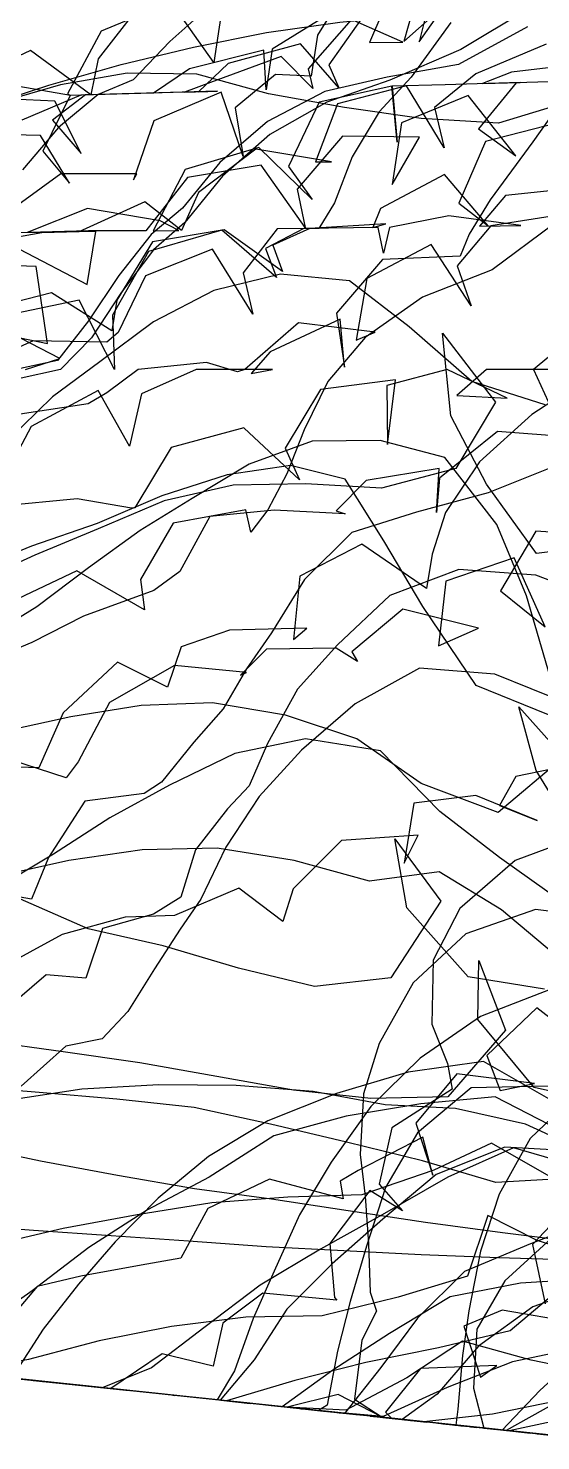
# Model space of a CAD drawing. Header units: metres. Extents: x -15 to 14.9, y 25.7 to 34.3.
# Drawn here: x -1.274 to -0.018, y 27.371 to 30.838 of the extents above; entities that cross this region are included whole.
import ezdxf

# ---------------------------------------------------------------- set-up
doc = ezdxf.new("R2010")
doc.units = ezdxf.units.M
doc.header["$MEASUREMENT"] = 0
doc.layers.add('Layer 01', color=12, linetype='Continuous', true_color=0xc80000)
doc.layers.add('Layer 02', color=192, linetype='Continuous', true_color=0x7d26cd)

msp = doc.modelspace()

# ---------------------------------------------------------------- linework, layer by layer
at = {"layer": 'Layer 01'}
for points in [[(-3.8571, 29.5513, 3.6521), (-3.6923, 29.6416, 3.6511), (-3.5102, 29.7228, 3.6456), (-3.3389, 29.8051, 3.6527), (-3.1624, 29.8816, 3.6597), (-2.9815, 29.9485, 3.6663), (-2.8014, 30.0027, 3.6722), (-2.6085, 30.0772, 3.6799), (-2.4359, 30.1618, 3.6951), (-2.2651, 30.2502, 3.71), (-2.0951, 30.3259, 3.7253), (-1.9239, 30.4124, 3.7329), (-1.7433, 30.4967, 3.7442), (-1.5721, 30.574, 3.7625), (-1.3994, 30.6411, 3.7823), (-1.2235, 30.698, 3.8016), (-1.0467, 30.7491, 3.8201), (-0.8688, 30.7915, 3.8407), (-0.6898, 30.8269, 3.863), (-0.5105, 30.8528, 3.8875), (-0.3315, 30.8695, 3.914), (-0.1527, 30.8784, 3.9421), (0.0266, 30.8808, 3.9719)], [(-3.84, 28.3794, 3.303), (-3.6481, 28.3968, 3.2953), (-3.4661, 28.4538, 3.3158), (-3.2892, 28.4978, 3.338), (-3.1024, 28.5136, 3.3487), (-2.9121, 28.4932, 3.3445), (-2.7235, 28.4546, 3.3327), (-2.5446, 28.3973, 3.3221), (-2.3614, 28.3372, 3.3134), (-2.1788, 28.2758, 3.304), (-1.9943, 28.22, 3.2978), (-1.8081, 28.1705, 3.295), (-1.6222, 28.1354, 3.31), (-1.4336, 28.0983, 3.3257), (-1.2446, 28.0576, 3.3383), (-1.0557, 28.0225, 3.3528), (-0.8668, 27.9896, 3.3687), (-0.6782, 27.9648, 3.3897), (-0.4894, 27.936, 3.4082), (-0.3005, 27.9075, 3.4269), (-0.1115, 27.882, 3.4475), (0.0777, 27.8585, 3.4695)], [(-3.8991, 28.1569, 3.1923), (-3.7077, 28.1743, 3.1847), (-3.5093, 28.2075, 3.1866), (-3.3294, 28.2399, 3.2077), (-3.1425, 28.2526, 3.2186), (-2.9514, 28.2411, 3.217), (-2.7614, 28.2098, 3.2052), (-2.5736, 28.1655, 3.1978), (-2.3883, 28.1132, 3.1896), (-2.2046, 28.0571, 3.1778), (-2.0194, 28.0071, 3.17), (-1.8318, 27.9692, 3.1702), (-1.6418, 27.9255, 3.1766), (-1.4521, 27.9024, 3.1989), (-1.2618, 27.8878, 3.2268), (-1.0714, 27.8744, 3.2553), (-0.8811, 27.8618, 3.2845), (-0.6907, 27.8474, 3.3125), (-0.5006, 27.8376, 3.3433), (-0.3107, 27.8281, 3.3743), (-0.121, 27.8208, 3.4067), (0.0686, 27.8145, 3.4396)]]:
    msp.add_polyline3d(points, dxfattribs=at)
at = {"layer": 'Layer 02'}
for points in [[(-0.4907, 30.9409, 3.8713), (-0.565, 30.8204, 3.8855), (-0.5809, 30.7199, 3.9051), (-0.6677, 30.7243, 3.8895), (-0.767, 30.6425, 3.8871), (-0.7476, 30.5228, 3.9061), (-0.8012, 30.6806, 3.8764), (-0.9667, 30.6106, 3.8582), (-1.0164, 30.4657, 3.869), (-1.0081, 30.48, 3.8685), (-1.1945, 30.4806, 3.8375), (-1.3388, 30.3745, 3.8275)], [(-0.3749, 30.9497, 3.8889), (-0.4376, 30.803, 3.9108), (-0.3554, 30.8036, 3.9246), (-0.5269, 30.8792, 3.8789), (-0.6765, 30.7865, 3.8742), (-0.6911, 30.6866, 3.8939), (-0.6964, 30.7842, 3.8714), (-0.8793, 30.7378, 3.8508), (-0.967, 30.6787, 3.8491), (-0.9688, 30.6787, 3.8489), (-1.1452, 30.6736, 3.8202), (-1.2903, 30.612, 3.8043)], [(-0.311, 30.9564, 3.8982), (-0.3536, 30.8055, 3.9245), (-0.2813, 30.8693, 3.9225)], [(-0.2784, 30.9557, 3.9038), (-0.3159, 30.8046, 3.931), (-0.2466, 30.9021, 3.9211)], [(-1.0013, 30.8931, 3.7959), (-1.1029, 30.7624, 3.8077), (-1.1207, 30.6743, 3.8242), (-1.269, 30.7831, 3.7751), (-1.4342, 30.7053, 3.7645)], [(-0.4367, 30.8905, 3.8916), (-0.537, 30.748, 3.9063), (-0.5124, 30.6917, 3.9229), (-0.6069, 30.7992, 3.8831), (-0.7842, 30.7512, 3.8639), (-0.857, 30.6819, 3.867), (-0.8103, 30.6832, 3.8746), (-0.9544, 30.6791, 3.8512), (-1.1339, 30.6739, 3.8221), (-1.2145, 30.6118, 3.8169), (-1.1444, 30.5304, 3.8392), (-1.2088, 30.6585, 3.8117), (-1.3855, 30.6667, 3.7812)], [(-0.7993, 30.884, 3.8319), (-0.8193, 30.7534, 3.8575), (-0.9235, 30.9016, 3.8071), (-1.0957, 30.8308, 3.7937), (-1.178, 30.6766, 3.814), (-1.1709, 30.6729, 3.8161), (-1.2973, 30.6944, 3.79)], [(-0.8244, 30.8966, 3.8249), (-0.9275, 30.8054, 3.8277), (-1.0173, 30.7115, 3.8334), (-1.1029, 30.6748, 3.8271), (-1.1999, 30.5945, 3.8216), (-1.2885, 30.4906, 3.8205)], [(-0.4714, 30.8718, 3.8899), (-0.5879, 30.738, 3.8999), (-0.5762, 30.6899, 3.9125), (-0.6545, 30.7681, 3.882), (-0.8274, 30.7049, 3.8669), (-0.8912, 30.6809, 3.8614), (-0.8371, 30.6824, 3.8702), (-1.0002, 30.6778, 3.8438), (-1.1714, 30.6729, 3.816), (-1.2385, 30.5359, 3.8229), (-1.1732, 30.4573, 3.8441), (-1.2443, 30.5741, 3.8169), (-1.4206, 30.5785, 3.787)], [(-0.0483, 30.8849, 3.9583), (-0.2132, 30.7854, 3.9526), (-0.3878, 30.7103, 3.9398), (-0.542, 30.6562, 3.9227), (-0.6819, 30.5769, 3.9099), (-0.7979, 30.4748, 3.9041), (-0.8907, 30.3612, 3.9036), (-0.967, 30.2939, 3.8957), (-1.0454, 30.19, 3.8873), (-1.1192, 30.078, 3.8801), (-1.1953, 30, 3.8709), (-1.2993, 29.9771, 3.8528)], [(-0.2378, 30.8519, 3.9337), (-0.3349, 30.7174, 3.9471), (-0.4137, 30.6329, 3.947), (-0.4796, 30.522, 3.9507), (-0.5236, 30.4095, 3.9582), (-0.562, 30.3465, 3.9601), (-0.6641, 30.345, 3.9434), (-0.7474, 30.237, 3.9344), (-0.7236, 30.1357, 3.9427), (-0.8228, 30.2952, 3.9194), (-0.9868, 30.2299, 3.8952), (-1.0536, 30.0909, 3.8903), (-1.0814, 30.0674, 3.8867), (-1.2624, 30.0709, 3.8568), (-1.4183, 30, 3.8342)], [(-0.0504, 30.8409, 3.9677), (-0.2194, 30.7485, 3.9597), (-0.3943, 30.7179, 3.937), (-0.547, 30.6825, 3.9184), (-0.6879, 30.6087, 3.9047), (-0.8042, 30.5083, 3.8986), (-0.8964, 30.3959, 3.8981), (-0.9727, 30.3316, 3.8931), (-1.052, 30.2305, 3.8845), (-1.1264, 30.1196, 3.877), (-1.2024, 30.0223, 3.8688), (-1.3046, 30, 3.8529)], [(-0.004, 30.799, 3.9848), (-0.1765, 30.7256, 3.972), (-0.278, 30.6435, 3.9682), (-0.2541, 30.5441, 3.9852), (-0.347, 30.6964, 3.9497), (-0.5161, 30.6523, 3.9275), (-0.5701, 30.5095, 3.9373), (-0.5305, 30.5097, 3.9439), (-0.7159, 30.5408, 3.909), (-0.8567, 30.4343, 3.8996), (-0.8986, 30.3416, 3.9049), (-0.9881, 30.4114, 3.8808), (-1.1507, 30.338, 3.8635), (-1.241, 30.3358, 3.8487), (-1.3417, 30.3174, 3.8329)], [(0.0535, 30.6577, 4.0213), (-0.1212, 30.6046, 3.9993), (-0.311, 30.6164, 3.9663), (-0.4988, 30.643, 3.9316), (-0.6848, 30.6769, 3.8962), (-0.8608, 30.7251, 3.8568), (-1.0318, 30.7278, 3.8273), (-1.1952, 30.6991, 3.8061), (-1.3483, 30.6546, 3.789), (-1.4909, 30.5922, 3.7736), (-1.6249, 30.5195, 3.7609), (-1.7604, 30.4423, 3.7486), (-1.9285, 30.3621, 3.739), (-2.0758, 30.3261, 3.7274), (-2.2259, 30.2494, 3.7143), (-2.3749, 30.1602, 3.7019), (-2.5221, 30.067, 3.6898), (-2.7735, 30, 3.6729), (-2.9412, 30, 3.6694), (-3.1137, 29.9263, 3.6627), (-3.2709, 29.8203, 3.6548), (-3.4233, 29.7081, 3.6467), (-3.6876, 29.6802, 3.6558), (-3.7667, 29.5191, 3.6408)], [(0.0903, 30.7508, 4.0114), (-0.0892, 30.7302, 3.9857), (-0.1604, 30.7018, 3.98), (-0.0678, 30.7044, 3.995), (-0.2516, 30.6992, 3.9652), (-0.382, 30.6954, 3.9441), (-0.3695, 30.5581, 3.9642), (-0.3823, 30.6954, 3.944), (-0.5613, 30.6563, 3.9195), (-0.6359, 30.4985, 3.9278), (-0.5784, 30.4176, 3.948), (-0.709, 30.5449, 3.9096), (-0.8894, 30.4914, 3.8867), (-0.9683, 30.3406, 3.8934), (-0.9052, 30.3415, 3.9038), (-0.9507, 30.3651, 3.8931), (-1.129, 30.3953, 3.8596), (-1.2767, 30.3362, 3.8428)], [(0.0693, 30.7084, 4.0173), (-0.0369, 30.5586, 4.0194), (-0.1413, 30.4168, 4.0207), (-0.1929, 30.3326, 4.0215), (-0.2153, 30.2782, 4.0202), (-0.4054, 30.2698, 3.9893), (-0.5188, 30.1382, 3.9763), (-0.4987, 30.0062, 3.9854), (-0.5097, 30.1239, 3.9785), (-0.6809, 30.0435, 3.9538), (-0.7275, 29.9901, 3.9475), (-0.6751, 30, 3.9566), (-0.8623, 30, 3.9258), (-0.9963, 29.9401, 3.9011), (-1.0264, 29.812, 3.8905), (-1.1026, 29.9483, 3.8839), (-1.2671, 29.8606, 3.853), (-1.3441, 29.7159, 3.834)], [(0.107, 30.7094, 4.0234), (-0.0781, 30.7041, 3.9934), (-0.1698, 30.5911, 3.993), (-0.0785, 30.5248, 4.0169), (-0.1953, 30.6724, 3.9781), (-0.3592, 30.6054, 3.9597), (-0.382, 30.4545, 3.9758), (-0.3152, 30.5704, 3.9716), (-0.504, 30.5731, 3.9399), (-0.6145, 30.4425, 3.9388), (-0.595, 30.3488, 3.9543), (-0.7029, 30.5015, 3.9163), (-0.8842, 30.4716, 3.8902), (-0.9861, 30.3404, 3.8905), (-0.9931, 30.3403, 3.8894), (-1.127, 30.3406, 3.8671), (-1.3028, 30.3358, 3.8385)], [(0.0223, 30.6049, 4.0231), (-0.153, 30.5601, 3.9999), (-0.2187, 30.4088, 4.0089), (-0.1465, 30.3524, 4.0283), (-0.2536, 30.4785, 3.9939), (-0.4107, 30.3955, 3.9788), (-0.4297, 30.3484, 3.9818), (-0.3978, 30.358, 3.9859), (-0.5835, 30.3462, 3.9566), (-0.6747, 30.3057, 3.9433), (-0.6506, 30.2406, 3.9501), (-0.7935, 30.3431, 3.9221), (-0.9695, 30.3135, 3.8944), (-1.0575, 30.1704, 3.8862), (-1.069, 30.095, 3.8876), (-1.217, 30.1885, 3.8591), (-1.3995, 30.1415, 3.8311)], [(0.075, 30.4458, 4.0528), (-0.104, 30.4273, 4.0255), (-0.1679, 30.3521, 4.0248), (-0.0666, 30.3536, 4.0414), (-0.2431, 30.377, 4.009), (-0.3883, 30.349, 3.9886), (-0.4032, 30.2854, 3.9889), (-0.4166, 30.3486, 3.984), (-0.5988, 30.3459, 3.9541), (-0.6927, 30.297, 3.9408), (-0.6654, 30.226, 3.9484), (-0.7993, 30.3425, 3.9212), (-0.9797, 30.2896, 3.8938), (-1.0679, 30.1338, 3.8861), (-1.063, 30.0002, 3.8927), (-1.1496, 30.1701, 3.871), (-1.3325, 30.1321, 3.8426)], [(0.0413, 30.3813, 4.0557), (-0.1398, 30.3525, 4.0294), (-0.2227, 30.2547, 4.02), (-0.1879, 30.1563, 4.0301), (-0.286, 30.3069, 4.0073), (-0.4443, 30.2231, 3.9849), (-0.4705, 30.0723, 3.9872), (-0.4232, 30.0917, 3.9941), (-0.6112, 30.1144, 3.9621), (-0.7431, 30.0005, 3.9454), (-0.7616, 29.9942, 3.9421), (-0.8376, 30.0171, 3.9291), (-1.0044, 30, 3.9024), (-1.0818, 29.9431, 3.8871), (-1.1274, 29.9162, 3.8784), (-1.2939, 29.8902, 3.8499)], [(0.013, 30.3558, 4.0544), (-0.137, 30.2449, 4.0346), (-0.3077, 30.1778, 4.0094), (-0.4477, 30.0786, 3.9907), (-0.5396, 29.971, 3.9777), (-0.5974, 29.8519, 3.963), (-0.6401, 29.7439, 3.9512), (-0.6868, 29.6553, 3.9396), (-0.7284, 29.6012, 3.9256), (-0.7404, 29.6561, 3.9308), (-0.919, 29.6227, 3.8968), (-0.9992, 29.4845, 3.8653), (-0.989, 29.4106, 3.8572), (-1.155, 29.5061, 3.8423), (-1.3156, 29.4298, 3.8056)], [(-1.2961, 30.2955, 3.8414), (-1.1295, 30.2087, 3.8726), (-1.1087, 30.3386, 3.8704), (-1.2951, 30.3359, 3.8398)], [(-1.4096, 30.1012, 3.8312), (-1.2268, 30.0643, 3.8629), (-1.2549, 30.253, 3.85), (-1.4449, 30.2597, 3.8185)], [(-0.0065, 29.9131, 4.063), (-0.1868, 29.9709, 4.0358), (-0.3405, 30.1051, 4.0072), (-0.4862, 30.218, 3.9782), (-0.6559, 30.2343, 3.9495), (-0.8192, 30.1937, 3.9244), (-0.9672, 30.1172, 3.9034), (-1.0985, 30.0188, 3.886), (-1.2151, 29.9328, 3.8647), (-1.325, 29.8253, 3.8419)], [(-1.2815, 30, 3.8567), (-1.1971, 30.027, 3.8694), (-1.3657, 30.114, 3.8379)], [(0.0893, 30.1026, 4.0781), (-0.0351, 30, 4.0621), (0.0093, 29.9021, 4.0651)], [(0.1535, 29.5711, 4.068), (-0.0277, 29.5483, 4.035), (-0.1509, 29.7186, 4.0307), (-0.2379, 29.8865, 4.0237), (-0.2585, 30.0893, 4.0213), (-0.1285, 29.9196, 4.0432), (-0.2258, 29.7568, 4.02), (-0.4077, 29.709, 3.988), (-0.5936, 29.7194, 3.9578), (-0.7721, 29.7164, 3.9283), (-0.9411, 29.6775, 3.8987), (-1.1025, 29.6094, 3.8646), (-1.2586, 29.5442, 3.8301), (-1.4131, 29.4738, 3.7952)], [(0.1152, 29.99, 4.0864), (-0.0394, 29.8895, 4.0565), (-0.1675, 29.7732, 4.0303), (-0.2507, 29.6491, 4.0112), (-0.2836, 29.547, 3.9923), (-0.2978, 29.4626, 3.9788), (-0.4562, 29.5715, 3.9669), (-0.6085, 29.4928, 3.9312), (-0.6241, 29.3376, 3.9082), (-0.591, 29.3653, 3.9174), (-0.7805, 29.3601, 3.8852), (-0.8995, 29.3194, 3.8601), (-0.9329, 29.2207, 3.8326), (-1.0557, 29.2815, 3.8254), (-1.1889, 29.1574, 3.7754), (-1.2486, 29.0227, 3.7355), (-1.3513, 29.0261, 3.7189)], [(0.032, 30, 4.0731), (-0.1507, 30, 4.043), (-0.2234, 29.9365, 4.0283), (-0.0995, 29.9294, 4.0484), (-0.247, 30, 4.0272), (-0.3949, 29.9612, 4.0011), (-0.3934, 29.8157, 3.995), (-0.3735, 29.9749, 4.0052), (-0.5575, 29.9508, 3.9738), (-0.6447, 29.8067, 3.9532), (-0.6088, 29.7295, 3.9557), (-0.7458, 29.8568, 3.9387), (-0.9237, 29.809, 3.9073), (-1.0131, 29.6607, 3.8861), (-1.021, 29.6601, 3.8848), (-1.1548, 29.6831, 3.8638), (-1.3414, 29.6647, 3.8322)], [(0.0057, 29.2456, 3.9964), (-0.0521, 29.4447, 4.0173), (-0.125, 29.62, 4.0283), (-0.2526, 29.7845, 4.0168), (-0.4117, 29.826, 3.9924), (-0.578, 29.8242, 3.9649), (-0.7323, 29.768, 3.9371), (-0.8723, 29.6835, 3.9103), (-0.9995, 29.6047, 3.8811), (-1.1268, 29.5132, 3.8479), (-1.2531, 29.418, 3.8144), (-1.3877, 29.3352, 3.7811)], [(0.058, 29.8339, 4.0701), (-0.1239, 29.8479, 4.0408), (-0.2656, 29.7334, 4.0124), (-0.2734, 29.6494, 4.0075), (-0.2666, 29.7571, 4.0133), (-0.4458, 29.7274, 3.9825), (-0.5196, 29.6529, 3.9671), (-0.4975, 29.6455, 3.9698), (-0.6715, 29.6551, 3.9422), (-0.8294, 29.6397, 3.9139), (-0.9027, 29.5047, 3.884), (-0.9663, 29.4579, 3.8673), (-1.1387, 29.3951, 3.8304), (-1.2659, 29.3298, 3.8006), (-1.3483, 29.2958, 3.7792)], [(0.0014, 29.1527, 3.975), (-0.1759, 29.2242, 3.961), (-0.307, 29.4184, 3.9715), (-0.4026, 29.5798, 3.9769), (-0.4969, 29.7312, 3.9742), (-0.6309, 29.7649, 3.9536), (-0.7866, 29.7413, 3.927), (-0.9471, 29.6901, 3.8983), (-1.1056, 29.6225, 3.8658), (-1.2663, 29.5662, 3.8317), (-1.4238, 29.5016, 3.797), (-1.5822, 29.4363, 3.7622), (-1.7498, 29.3843, 3.7275), (-1.9384, 29.3476, 3.6997), (-2.1165, 29.317, 3.6729), (-2.2949, 29.2716, 3.6428), (-2.4732, 29.2238, 3.6122), (-2.651, 29.1739, 3.5812), (-2.8857, 29.1309, 3.5634), (-3.0745, 29.0953, 3.5516), (-3.247, 29.0519, 3.5383), (-3.4145, 28.975, 3.5104), (-3.6377, 28.8778, 3.4863), (-3.8006, 28.7769, 3.4677)], [(0.0294, 29.7674, 4.0625), (-0.1463, 29.6972, 4.0305), (-0.3222, 29.6501, 3.9995), (-0.4812, 29.5999, 3.9665), (-0.5965, 29.4851, 3.9322), (-0.678, 29.3536, 3.9014), (-0.7394, 29.2656, 3.8752), (-0.7961, 29.1676, 3.8439), (-0.8679, 29.0853, 3.8135), (-0.9477, 28.9876, 3.7784), (-0.9901, 28.9596, 3.7623), (-1.136, 28.9408, 3.7312), (-1.2247, 28.8021, 3.6721), (-1.2666, 28.6998, 3.6327), (-1.4428, 28.7309, 3.612)], [(0.1537, 29.5912, 4.0707), (-0.0297, 29.6035, 4.0419), (-0.1161, 29.4569, 4.0083), (-0.0063, 29.3685, 4.0148), (-0.0827, 29.5376, 4.0244), (-0.2501, 29.4808, 3.9892), (-0.2682, 29.3217, 3.9652), (-0.1705, 29.3655, 3.9872), (-0.3561, 29.4123, 3.9625), (-0.4805, 29.3074, 3.9281), (-0.4671, 29.2834, 3.925), (-0.5195, 29.3165, 3.9228), (-0.69, 29.3134, 3.8941), (-0.7538, 29.2501, 3.8693), (-0.7394, 29.2566, 3.8732), (-0.9156, 29.2733, 3.8472), (-1.0752, 29.1829, 3.8002), (-1.1521, 29.0375, 3.755), (-1.1814, 28.9975, 3.7412), (-1.3172, 29.0419, 3.7282)], [(0.1495, 29.4271, 4.0484), (-0.0299, 29.495, 4.0276), (-0.2185, 29.5095, 3.9982), (-0.3873, 29.4453, 3.9617), (-0.5159, 29.3247, 3.9245), (-0.6144, 29.2153, 3.8851), (-0.6876, 29.0825, 3.8433), (-0.7322, 28.9784, 3.8127), (-0.786, 28.9216, 3.7855), (-0.8639, 28.8208, 3.7403), (-0.9002, 28.7051, 3.6975), (-0.9674, 28.6632, 3.6728), (-1.092, 28.6285, 3.6362), (-1.1331, 28.5065, 3.5783), (-1.2304, 28.5143, 3.5642), (-1.366, 28.3979, 3.4918)], [(0.0478, 29.1801, 3.9889), (-0.1303, 29.2525, 3.975), (-0.3147, 29.2668, 3.947), (-0.4726, 29.1798, 3.9011), (-0.6039, 29.0659, 3.8537), (-0.7082, 28.9524, 3.8087), (-0.7902, 28.8274, 3.7551), (-0.8515, 28.6998, 3.7043), (-0.9018, 28.6263, 3.6691), (-0.9648, 28.5288, 3.6175), (-1.03, 28.4244, 3.5627), (-1.0932, 28.357, 3.5235), (-1.1823, 28.3397, 3.498), (-1.2915, 28.2409, 3.4263)], [(0.0763, 28.846, 3.9105), (-0.0285, 29.0163, 3.9397), (-0.0715, 29.1719, 3.967), (0.0387, 29.0485, 3.9582), (-0.1219, 28.913, 3.8974), (-0.3111, 28.9837, 3.8849), (-0.4688, 29.0934, 3.8826), (-0.6436, 29.1518, 3.8661), (-0.8223, 29.182, 3.8427), (-0.9973, 29.1751, 3.8116), (-1.1699, 29.1478, 3.7765), (-1.3415, 29.1102, 3.7392)], [(0.0345, 28.6939, 3.8553), (-0.1186, 28.8023, 3.8631), (-0.2646, 28.9151, 3.8734), (-0.4104, 29.0644, 3.886), (-0.5943, 29.0938, 3.8616), (-0.768, 29.0576, 3.8242), (-0.9279, 28.9802, 3.7795), (-1.0742, 28.9, 3.729), (-1.2123, 28.8104, 3.6769), (-1.3522, 28.7275, 3.6266), (-1.4939, 28.6735, 3.5832), (-1.6417, 28.6152, 3.5327), (-1.826, 28.5673, 3.4823), (-1.9928, 28.5075, 3.4377), (-2.1587, 28.4417, 3.3908), (-2.323, 28.4209, 3.3617), (-2.4933, 28.3621, 3.3101), (-2.7244, 28.3006, 3.2533), (-2.8957, 28.2269, 3.2109), (-3.0717, 28.1666, 3.1755), (-3.2466, 28.1538, 3.163), (-3.4307, 28.1083, 3.1296), (-3.6915, 28.0521, 3.1065), (-3.8436, 27.9464, 3.0531)], [(0.0967, 29.037, 3.9654), (-0.0787, 29.0012, 3.9279), (-0.1189, 28.9299, 3.9033), (-0.0261, 28.8929, 3.9076), (-0.1764, 28.9547, 3.9012), (-0.3288, 28.9355, 3.8688), (-0.3525, 28.7884, 3.8183), (-0.3178, 28.8574, 3.8461), (-0.5063, 28.8443, 3.8094), (-0.6243, 28.7254, 3.7516), (-0.6498, 28.6453, 3.7219), (-0.7582, 28.727, 3.729), (-0.9159, 28.6603, 3.6807), (-0.9841, 28.6576, 3.6674), (-1.0364, 28.6558, 3.6574), (-1.1908, 28.6134, 3.6123), (-1.3503, 28.5266, 3.548)], [(0.0937, 28.8596, 3.9178), (-0.0805, 28.7948, 3.8673), (-0.2159, 28.6772, 3.8068), (-0.2815, 28.5501, 3.7481), (-0.2845, 28.3931, 3.6825), (-0.2463, 28.2964, 3.6491), (-0.2346, 28.2341, 3.6189), (-0.3831, 28.1392, 3.5419), (-0.4138, 28.0002, 3.4638), (-0.3566, 27.9348, 3.4334), (-0.4365, 27.9847, 3.4495), (-0.5346, 27.8547, 3.3476), (-0.5233, 27.7221, 3.2653), (-0.5178, 27.7157, 3.2623), (-0.6991, 27.7328, 3.2378), (-0.7971, 27.6596, 3.1613), (-0.821, 27.5535, 3.0749), (-0.9463, 27.5842, 3.0725), (-1.0715, 27.4987, 2.9809), (-1.1409, 27.5061, 2.9722), (-1.2622, 27.5189, 2.9569), (-1.3604, 27.5293, 2.9445)], [(-0.0083, 28.4795, 3.7675), (-0.1956, 28.5091, 3.7464), (-0.3456, 28.6788, 3.785), (-0.3755, 28.8483, 3.8333), (-0.2626, 28.6951, 3.8044), (-0.3855, 28.5072, 3.7118), (-0.5722, 28.4856, 3.6696), (-0.7587, 28.5311, 3.6552), (-0.9432, 28.5852, 3.6448), (-1.1278, 28.6269, 3.6291), (-1.3135, 28.7088, 3.6274)], [(0.0393, 28.5454, 3.8033), (-0.1141, 28.6741, 3.8234), (-0.2667, 28.7675, 3.8265), (-0.4375, 28.7445, 3.7898), (-0.6219, 28.7951, 3.774), (-0.8108, 28.8256, 3.751), (-0.9952, 28.8208, 3.7176), (-1.1748, 28.7948, 3.6784), (-1.351, 28.7561, 3.6358), (-1.5267, 28.7147, 3.5925), (-1.7091, 28.6786, 3.547), (-1.8861, 28.6659, 3.516), (-2.0693, 28.6413, 3.4841), (-2.2508, 28.611, 3.45), (-2.4343, 28.5815, 3.416), (-2.6174, 28.5502, 3.3814), (-2.806, 28.5136, 3.3553), (-2.9941, 28.4779, 3.3363), (-3.1841, 28.4513, 3.3211), (-3.3741, 28.4301, 3.3056), (-3.5754, 28.4115, 3.2966), (-3.767, 28.4068, 3.3109)], [(0.1595, 28.6512, 3.8635), (-0.0303, 28.6751, 3.8382), (-0.201, 28.6152, 3.7894), (-0.3302, 28.4947, 3.7165), (-0.4141, 28.3458, 3.6399), (-0.4522, 28.2227, 3.5725), (-0.4604, 28.0736, 3.4934), (-0.4483, 27.9714, 3.4387), (-0.4402, 27.854, 3.3655), (-0.4359, 27.7358, 3.2911), (-0.4201, 27.689, 3.2621), (-0.4563, 27.6174, 3.1996), (-0.474, 27.4731, 3.0852), (-0.4067, 27.4283, 3.0648), (-0.5142, 27.4842, 3.0854), (-0.6398, 27.453, 3.0354), (-0.6484, 27.4539, 3.0343), (-0.7387, 27.4635, 3.0229), (-0.8726, 27.4777, 3.006), (-0.9261, 27.4833, 2.9993), (-1.0159, 27.4928, 2.9879), (-1.1467, 27.5067, 2.9714), (-1.2346, 27.516, 2.9603), (-1.2822, 27.521, 2.9543)], [(0.1523, 28.1958, 3.6707), (-0.0334, 28.2377, 3.6581), (-0.1722, 28.4049, 3.7074), (-0.1691, 28.5498, 3.768), (-0.1042, 28.3788, 3.7087), (-0.245, 28.2149, 3.6069), (-0.4343, 28.2112, 3.5698), (-0.6238, 28.2315, 3.5452), (-0.8121, 28.2649, 3.5277), (-1.001, 28.2981, 3.5099), (-1.189, 28.3251, 3.4891), (-1.3787, 28.3513, 3.4675)], [(0.0589, 28.0153, 3.5594), (-0.1275, 28.0046, 3.5193), (-0.3074, 28.0581, 3.5137), (-0.494, 28.1036, 3.5028), (-0.6806, 28.1481, 3.4913), (-0.8672, 28.1884, 3.4777), (-1.057, 28.2093, 3.4533), (-1.2472, 28.2256, 3.4265), (-1.4376, 28.2415, 3.3995), (-1.6276, 28.2541, 3.3708), (-1.7887, 28.2623, 3.3452), (-1.9758, 28.268, 3.325), (-2.1658, 28.2712, 3.3032), (-2.3548, 28.2736, 3.2811), (-2.5431, 28.2761, 3.2592), (-2.6899, 28.2784, 3.2425), (-2.8825, 28.277, 3.2373), (-3.0752, 28.2809, 3.2349), (-3.2672, 28.299, 3.2398), (-3.4588, 28.3201, 3.2464), (-3.5917, 28.3808, 3.282), (-3.7669, 28.4836, 3.3469)], [(0.0059, 28.478, 3.7694), (-0.165, 28.4125, 3.7118), (-0.3131, 28.3098, 3.6429), (-0.4344, 28.1911, 3.5594), (-0.5314, 28.0546, 3.4703), (-0.6088, 27.9255, 3.3782), (-0.6713, 27.7871, 3.2778), (-0.7226, 27.6708, 3.1853), (-0.7683, 27.5426, 3.0775), (-0.8109, 27.4711, 3.0138), (-0.8609, 27.4764, 3.0075), (-0.9305, 27.4838, 2.9987), (-1.0065, 27.4918, 2.9891), (-1.1055, 27.5023, 2.9766), (-1.2239, 27.5149, 2.9617), (-1.345, 27.5277, 2.9464)], [(0.115, 28.3229, 3.7246), (-0.0272, 28.4335, 3.7451), (-0.1496, 28.3164, 3.6748), (-0.1172, 28.2303, 3.6386), (-0.0331, 28.2474, 3.6631), (-0.2231, 28.2717, 3.6406), (-0.3237, 28.1501, 3.5586), (-0.2825, 28.0224, 3.4998), (-0.3066, 28.116, 3.544), (-0.4653, 28.0341, 3.4719), (-0.5094, 28.008, 3.4502), (-0.5017, 27.9644, 3.4239), (-0.6826, 28.0132, 3.4197), (-0.8337, 27.9408, 3.3441), (-0.9001, 27.8192, 3.2536), (-0.9974, 27.8019, 3.2236), (-1.1452, 27.775, 3.1776), (-1.2526, 27.7492, 3.1356), (-1.337, 27.6493, 3.0414)], [(0.0077, 28.2071, 3.6497), (-0.1581, 28.3015, 3.6671), (-0.3428, 28.2754, 3.6203), (-0.518, 28.223, 3.5605), (-0.6866, 28.1561, 3.4944), (-0.8323, 28.0687, 3.4218), (-0.9561, 27.9663, 3.3364), (-1.0608, 27.859, 3.2476), (-1.1512, 27.7548, 3.1609), (-1.2375, 27.6446, 3.0584), (-1.3144, 27.5255, 2.9511)], [(0.1114, 28.0721, 3.5987), (-0.055, 28.1478, 3.6072), (-0.2267, 28.1861, 3.5953), (-0.3993, 28.1949, 3.5679), (-0.5754, 28.2277, 3.5523), (-0.7647, 28.2429, 3.5251), (-0.9545, 28.2441, 3.4905), (-1.143, 28.2341, 3.4503), (-1.3255, 28.2059, 3.4017), (-1.5056, 28.1691, 3.3492), (-1.6864, 28.1305, 3.2955), (-1.8474, 28.0659, 3.2297), (-2.0344, 28.0405, 3.1893), (-2.2222, 28.0201, 3.1519), (-2.4098, 28.0022, 3.1161), (-2.5968, 27.9857, 3.0813), (-2.7554, 27.9673, 3.0562), (-2.9465, 27.9473, 3.0388), (-3.1386, 27.9341, 3.0257), (-3.3314, 27.9321, 3.0197), (-3.5243, 27.9329, 3.0155), (-3.6795, 27.9443, 3.0367), (-3.8628, 27.9863, 3.0803)], [(0.0014, 28.2413, 3.6664), (-0.188, 28.2374, 3.6292), (-0.3197, 28.1268, 3.5472), (-0.398, 27.9928, 3.4622), (-0.4452, 27.8485, 3.361), (-0.485, 27.7126, 3.2667), (-0.5157, 27.5908, 3.1669), (-0.541, 27.4583, 3.0599), (-0.5622, 27.4448, 3.0452), (-0.6003, 27.4488, 3.0404), (-0.6337, 27.4524, 3.0362), (-0.6669, 27.4559, 3.032), (-0.7961, 27.4695, 3.0157), (-0.84, 27.4742, 3.0101), (-0.9206, 27.4827, 3), (-1.0701, 27.4986, 2.9811), (-1.1497, 27.507, 2.9711), (-1.2725, 27.52, 2.9556), (-1.3999, 27.5335, 2.9395)], [(0.0809, 28.2317, 3.6761), (-0.0436, 28.1129, 3.5912), (-0.1193, 27.9759, 3.5058), (-0.1652, 27.8361, 3.4078), (-0.1938, 27.6893, 3.3087), (-0.2098, 27.5803, 3.2222), (-0.2207, 27.4487, 3.119), (-0.2257, 27.4092, 3.0877), (-0.2132, 27.4078, 3.0892), (-0.2041, 27.4069, 3.0904), (-0.3775, 27.4252, 3.0685), (-0.4258, 27.4303, 3.0624), (-0.4026, 27.4279, 3.0653), (-0.5882, 27.4475, 3.0419), (-0.7067, 27.4601, 3.027), (-0.759, 27.4656, 3.0204), (-0.9155, 27.4822, 3.0006), (-1.0381, 27.4952, 2.9851), (-1.1134, 27.5031, 2.9756), (-1.2845, 27.5213, 2.954)], [(0.0311, 28.1325, 3.6152), (-0.1291, 28.2149, 3.6284), (-0.3117, 28.198, 3.5857), (-0.4948, 28.1673, 3.5358), (-0.6721, 28.1192, 3.4778), (-0.8308, 28.018, 3.3938), (-0.9821, 27.9373, 3.3129), (-1.1259, 27.8455, 3.2263), (-1.2648, 27.7389, 3.1252), (-1.3959, 27.6464, 3.0269)], [(0.0033, 28.0205, 3.5518), (-0.1381, 28.1014, 3.5676), (-0.2796, 28.035, 3.5069), (-0.456, 27.9741, 3.439), (-0.6379, 27.9689, 3.4002), (-0.8245, 27.9544, 3.3545), (-1.0074, 27.9256, 3.3005), (-1.1885, 27.8915, 3.2434), (-1.3669, 27.8503, 3.1823), (-1.5426, 27.7687, 3.0904), (-1.7177, 27.7268, 3.0219), (-1.8694, 27.6893, 2.9673), (-2.0539, 27.6604, 2.9196), (-2.2399, 27.6382, 2.8769), (-2.4276, 27.6209, 2.8377), (-2.6159, 27.633, 2.8209), (-2.7644, 27.639, 2.8137), (-2.9562, 27.6415, 2.8107), (-3.1484, 27.6441, 2.8077), (-3.3387, 27.6466, 2.8047), (-3.5274, 27.6491, 2.8017), (-3.6615, 27.6424, 2.8097), (-3.8312, 27.6993, 2.8699)], [(0.0828, 28.0811, 3.5981), (-0.1059, 28.0914, 3.5684), (-0.274, 28.024, 3.5021), (-0.4045, 27.915, 3.4114), (-0.5289, 27.8049, 3.317), (-0.6399, 27.6938, 3.2202), (-0.72, 27.5698, 3.1084), (-0.8033, 27.4703, 3.0148), (-0.8687, 27.4772, 3.0065), (-0.9422, 27.485, 2.9972), (-1.0418, 27.4956, 2.9847), (-1.1324, 27.5052, 2.9732), (-1.2275, 27.5152, 2.9612), (-1.3426, 27.5274, 2.9467)], [(0.0876, 28.0398, 3.5775), (-0.0842, 28.0901, 3.5718), (-0.2456, 28.0177, 3.5041), (-0.4068, 27.9255, 3.4176), (-0.5579, 27.8412, 3.3344), (-0.7059, 27.7527, 3.2492), (-0.8439, 27.6477, 3.1424), (-0.9722, 27.5497, 3.0407), (-1.0931, 27.501, 2.9782), (-1.2125, 27.5136, 2.9631), (-1.3377, 27.5269, 2.9473)], [(0.0642, 27.9608, 3.532), (-0.0381, 27.8522, 3.4429), (-0.0069, 27.7071, 3.3565)], [(0.1414, 27.8091, 3.4504), (-0.0261, 27.8622, 3.4516), (-0.1473, 27.9236, 3.467), (-0.1969, 27.7744, 3.3623), (-0.3675, 27.7236, 3.2966), (-0.5533, 27.6778, 3.2258), (-0.7406, 27.6738, 3.1839), (-0.9233, 27.6515, 3.1289), (-1.1008, 27.6164, 3.0651), (-1.2734, 27.5701, 2.9938), (-1.4421, 27.538, 2.9341)], [(0.1233, 27.918, 3.5163), (-0.0426, 27.8541, 3.4432), (-0.2042, 27.7861, 3.3683), (-0.3195, 27.6713, 3.2694), (-0.4094, 27.5505, 3.158), (-0.4984, 27.438, 3.0532), (-0.5655, 27.4451, 3.0448), (-0.6407, 27.4531, 3.0353), (-0.7224, 27.4617, 3.025), (-0.7916, 27.4691, 3.0162), (-0.8819, 27.4786, 3.0048), (-0.9633, 27.4873, 2.9946), (-1.0509, 27.4965, 2.9835), (-1.1869, 27.5109, 2.9664), (-1.2747, 27.5202, 2.9553)], [(0.0169, 27.875, 3.4681), (-0.1056, 27.7634, 3.3731), (-0.1739, 27.6447, 3.2792), (-0.1824, 27.5, 3.1663), (-0.1573, 27.4019, 3.0963), (-0.1249, 27.3985, 3.1004), (-0.1571, 27.4019, 3.0963), (-0.2567, 27.4124, 3.0837), (-0.1929, 27.4057, 3.0918), (-0.2593, 27.4127, 3.0834), (-0.4041, 27.428, 3.0651), (-0.3871, 27.4262, 3.0673), (-0.3742, 27.4249, 3.0689), (-0.5502, 27.4435, 3.0467), (-0.6062, 27.4494, 3.0396), (-0.5935, 27.4481, 3.0412), (-0.7764, 27.4675, 3.0182), (-0.9206, 27.4827, 3), (-0.9848, 27.4895, 2.9919), (-1.0962, 27.5013, 2.9778), (-1.2414, 27.5167, 2.9595), (-1.3275, 27.5258, 2.9486)], [(0.0529, 27.7633, 3.404), (-0.0926, 27.6408, 3.293), (-0.268, 27.599, 3.2246), (-0.4463, 27.5632, 3.1601), (-0.6202, 27.5183, 3.0896), (-0.788, 27.4687, 3.0167), (-0.9499, 27.4858, 2.9963), (-1.111, 27.5029, 2.9759), (-1.2687, 27.5196, 2.956), (-1.4298, 27.5367, 2.9357)], [(0.1177, 27.7692, 3.4204), (-0.0671, 27.7576, 3.3769), (-0.2395, 27.7237, 3.3217), (-0.3888, 27.6344, 3.2267), (-0.5277, 27.544, 3.1285), (-0.6518, 27.4543, 3.0339), (-0.7618, 27.4659, 3.02), (-0.8651, 27.4769, 3.007), (-0.9694, 27.4879, 2.9938), (-1.0775, 27.4993, 2.9802), (-1.1903, 27.5113, 2.9659), (-1.2991, 27.5228, 2.9522)], [(0.1306, 27.7584, 3.416), (-0.0367, 27.6999, 3.3461), (-0.1699, 27.6028, 3.2478), (-0.2718, 27.4852, 3.1365), (-0.3574, 27.4231, 3.071), (-0.4378, 27.4316, 3.0609), (-0.5224, 27.4406, 3.0502), (-0.6226, 27.4512, 3.0376), (-0.7088, 27.4603, 3.0267), (-0.7844, 27.4683, 3.0171), (-0.8921, 27.4797, 3.0036), (-0.9348, 27.4842, 2.9982), (-1.0992, 27.5016, 2.9774), (-1.2219, 27.5146, 2.9619), (-1.2914, 27.522, 2.9532)], [(0.0685, 27.6603, 3.3414), (-0.1119, 27.6915, 3.3261), (-0.2059, 27.6519, 3.278), (-0.1653, 27.5268, 3.1905), (-0.125, 27.5556, 3.2209), (-0.3123, 27.548, 3.1762), (-0.398, 27.4411, 3.0764), (-0.3828, 27.4258, 3.0678), (-0.534, 27.4418, 3.0488), (-0.6665, 27.4558, 3.032), (-0.716, 27.4611, 3.0258), (-0.8212, 27.4722, 3.0125), (-0.9406, 27.4849, 2.9974), (-1.0097, 27.4922, 2.9887), (-1.0813, 27.4997, 2.9797), (-1.2207, 27.5145, 2.9621), (-1.3649, 27.5298, 2.9439)], [(0.0983, 27.6021, 3.303), (-0.0197, 27.4938, 3.1954), (-0.1124, 27.3971, 3.102), (-0.1839, 27.4047, 3.0929), (-0.2498, 27.4117, 3.0846), (-0.3152, 27.4186, 3.0764), (-0.3677, 27.4242, 3.0697), (-0.4531, 27.4332, 3.059), (-0.5483, 27.4433, 3.0469), (-0.4625, 27.4342, 3.0578), (-0.5817, 27.4468, 3.0427), (-0.7382, 27.4634, 3.023), (-0.7615, 27.4659, 3.02), (-0.7756, 27.4674, 3.0183), (-0.9561, 27.4865, 2.9955), (-1.053, 27.4968, 2.9832), (-1.0806, 27.4997, 2.9798), (-1.2409, 27.5166, 2.9595), (-1.4198, 27.5356, 2.937)], [(0.0884, 27.6015, 3.3004), (-0.0871, 27.5644, 3.2355), (-0.2471, 27.5014, 3.154), (-0.404, 27.4304, 3.067), (-0.5254, 27.4409, 3.0498), (-0.6327, 27.4522, 3.0363), (-0.738, 27.4634, 3.023), (-0.8438, 27.4746, 3.0097), (-0.9502, 27.4859, 2.9962), (-1.0581, 27.4973, 2.9826), (-1.1516, 27.5072, 2.9708), (-1.229, 27.5154, 2.961), (-1.3711, 27.5304, 2.9431)], [(0.1409, 27.5309, 3.2572), (-0.0414, 27.5689, 3.2485), (-0.2096, 27.6156, 3.2494), (-0.3461, 27.5254, 3.1519), (-0.4953, 27.4459, 3.0599), (-0.6405, 27.4531, 3.0353), (-0.7812, 27.468, 3.0176), (-0.9189, 27.4826, 3.0002), (-1.0544, 27.4969, 2.9831), (-1.1901, 27.5113, 2.9659), (-1.3293, 27.526, 2.9484)], [(0.0014, 27.3851, 3.1163), (-0.0464, 27.3902, 3.1103), (-0.1895, 27.4053, 3.0922), (-0.174, 27.4037, 3.0942), (-0.1782, 27.4041, 3.0937), (-0.3496, 27.4223, 3.072), (-0.3519, 27.4225, 3.0717), (-0.2968, 27.4167, 3.0787), (-0.4816, 27.4363, 3.0554), (-0.5486, 27.4433, 3.0469), (-0.4688, 27.4349, 3.057), (-0.6423, 27.4533, 3.0351), (-0.7884, 27.4687, 3.0166), (-0.8048, 27.4705, 3.0146), (-0.8576, 27.4761, 3.0079), (-1.0342, 27.4948, 2.9856), (-1.1244, 27.5043, 2.9742), (-1.1391, 27.5059, 2.9724), (-1.2638, 27.5191, 2.9567), (-1.4513, 27.5389, 2.933)], [(-1.4247, 27.5361, 2.9363), (-1.2682, 27.5195, 2.9561), (-1.2406, 27.5166, 2.9596), (-1.4129, 27.5349, 2.9378)], [(0.0892, 27.3758, 3.1274), (-0.0568, 27.3913, 3.109), (-0.1609, 27.4023, 3.0958), (-0.2451, 27.4112, 3.0852), (-0.3307, 27.4203, 3.0744), (-0.3787, 27.4254, 3.0683), (-0.5646, 27.445, 3.0449), (-0.6621, 27.4554, 3.0326), (-0.5712, 27.4457, 3.0441), (-0.7238, 27.4619, 3.0248), (-0.8717, 27.4776, 3.0061), (-0.8914, 27.4796, 3.0036), (-0.9303, 27.4838, 2.9987), (-1.1055, 27.5023, 2.9766), (-1.1952, 27.5118, 2.9653), (-1.2548, 27.5181, 2.9578), (-1.4229, 27.5359, 2.9366)], [(0.0963, 27.3751, 3.1283), (-0.067, 27.3923, 3.1077), (-0.1881, 27.4052, 3.0924), (-0.3727, 27.4247, 3.0691), (-0.544, 27.4429, 3.0475), (-0.7201, 27.4615, 3.0253), (-0.893, 27.4798, 3.0034), (-1.0562, 27.4971, 2.9828), (-1.2375, 27.5163, 2.96), (-1.4164, 27.5352, 2.9374)], [(-0.0059, 27.3859, 3.1154), (-0.0599, 27.3916, 3.1086), (0.0147, 27.3837, 3.118), (-0.1301, 27.399, 3.0997), (-0.2506, 27.4118, 3.0845), (-0.2143, 27.4079, 3.0891), (-0.283, 27.4152, 3.0804), (-0.4368, 27.4315, 3.061), (-0.465, 27.4345, 3.0575), (-0.5328, 27.4417, 3.0489), (-0.6933, 27.4587, 3.0287), (-0.7706, 27.4669, 3.0189), (-0.8538, 27.4757, 3.0084), (-1.0101, 27.4922, 2.9887), (-1.1337, 27.5053, 2.9731), (-1.2135, 27.5138, 2.963), (-1.3919, 27.5326, 2.9405)], [(0.1363, 27.3708, 3.1333), (-0.0212, 27.3875, 3.1135), (-0.0264, 27.388, 3.1128), (0.0521, 27.3797, 3.1227), (-0.1314, 27.3992, 3.0996), (-0.225, 27.4091, 3.0878), (-0.1518, 27.4013, 3.097), (-0.252, 27.4119, 3.0843), (-0.4002, 27.4276, 3.0656), (-0.4147, 27.4292, 3.0638), (-0.4266, 27.4304, 3.0623), (-0.604, 27.4492, 3.0399), (-0.6838, 27.4577, 3.0298), (-0.6953, 27.4589, 3.0284), (-0.8612, 27.4764, 3.0075), (-1.0328, 27.4946, 2.9858), (-1.1363, 27.5056, 2.9727), (-1.2055, 27.5129, 2.964), (-1.3859, 27.532, 2.9412)], [(0.0653, 27.4299, 3.164), (-0.0953, 27.3953, 3.1041), (-0.244, 27.4111, 3.0853), (-0.3845, 27.426, 3.0676), (-0.4999, 27.4382, 3.0531), (-0.6453, 27.4536, 3.0347), (-0.7752, 27.4673, 3.0183), (-0.896, 27.4801, 3.0031), (-1.0374, 27.4951, 2.9852), (-1.1373, 27.5057, 2.9726), (-1.2541, 27.518, 2.9579), (-1.3706, 27.5304, 2.9432)], [(0.0327, 27.4706, 3.1884), (-0.1356, 27.4364, 3.1272), (-0.3041, 27.4174, 3.0778), (-0.4664, 27.4346, 3.0573), (-0.6186, 27.4508, 3.0381), (-0.7737, 27.4672, 3.0185), (-0.93, 27.4837, 2.9988), (-1.0675, 27.4983, 2.9814), (-1.2115, 27.5135, 2.9633), (-1.3546, 27.5287, 2.9452)], [(-0.0083, 27.3861, 3.1151), (-0.088, 27.3946, 3.105), (-0.2486, 27.4116, 3.0848), (-0.3684, 27.4243, 3.0696), (-0.3643, 27.4238, 3.0702), (-0.5545, 27.444, 3.0462), (-0.7023, 27.4596, 3.0275), (-0.7534, 27.465, 3.0211), (-0.9083, 27.4814, 3.0015), (-1.0872, 27.5004, 2.9789), (-1.2197, 27.5144, 2.9622), (-1.3483, 27.528, 2.946)], [(0.0159, 27.4622, 3.1785), (-0.1021, 27.3961, 3.1033), (-0.1955, 27.4059, 3.0915), (-0.2741, 27.4143, 3.0815), (-0.3453, 27.4218, 3.0726), (-0.4175, 27.4295, 3.0635), (-0.4532, 27.4332, 3.0589), (-0.4752, 27.4356, 3.0562), (-0.6456, 27.4536, 3.0347), (-0.6783, 27.4571, 3.0305), (-0.6547, 27.4546, 3.0335), (-0.8398, 27.4742, 3.0102), (-0.9195, 27.4826, 3.0001), (-0.9149, 27.4821, 3.0007), (-1.0866, 27.5003, 2.979), (-1.253, 27.5179, 2.958), (-1.3401, 27.5272, 2.947)], [(-0.0005, 27.3853, 3.1161), (-0.1165, 27.3976, 3.1014), (-0.2341, 27.41, 3.0866), (-0.2685, 27.4137, 3.0823), (-0.4018, 27.4278, 3.0654), (-0.5545, 27.444, 3.0462), (-0.5398, 27.4424, 3.048), (-0.572, 27.4458, 3.044), (-0.7411, 27.4637, 3.0226), (-0.802, 27.4702, 3.0149), (-0.7299, 27.4625, 3.024), (-0.9173, 27.4824, 3.0004), (-1.0359, 27.4949, 2.9854), (-1.0395, 27.4953, 2.985), (-1.1626, 27.5084, 2.9694), (-1.3382, 27.5269, 2.9473)], [(-0.0028, 27.3855, 3.1158), (-0.0792, 27.3936, 3.1062), (-0.1116, 27.3971, 3.1021), (-0.1639, 27.4026, 3.0955), (-0.2283, 27.4094, 3.0873), (-0.1844, 27.4048, 3.0929), (-0.2315, 27.4098, 3.0869), (-0.3961, 27.4272, 3.0662), (-0.4051, 27.4281, 3.065), (-0.3511, 27.4224, 3.0718), (-0.5354, 27.4419, 3.0486), (-0.6091, 27.4498, 3.0393), (-0.5427, 27.4427, 3.0477), (-0.7105, 27.4605, 3.0265), (-0.8692, 27.4773, 3.0064), (-0.9305, 27.4838, 2.9987), (-0.9743, 27.4884, 2.9932), (-1.142, 27.5062, 2.972), (-1.2684, 27.5196, 2.9561), (-1.3316, 27.5263, 2.9481)], [(0.0033, 27.3849, 3.1166), (-0.1154, 27.3975, 3.1016), (-0.0426, 27.3898, 3.1108), (-0.0796, 27.3937, 3.1061), (-0.2461, 27.4113, 3.0851), (-0.2702, 27.4139, 3.082), (-0.2118, 27.4077, 3.0894), (-0.4018, 27.4278, 3.0654), (-0.5122, 27.4395, 3.0515), (-0.5027, 27.4385, 3.0527), (-0.5849, 27.4472, 3.0423), (-0.7656, 27.4663, 3.0195), (-0.8617, 27.4765, 3.0074), (-0.8672, 27.4771, 3.0067), (-0.9506, 27.4859, 2.9962), (-1.1392, 27.5059, 2.9724), (-1.2623, 27.5189, 2.9568), (-1.1749, 27.5097, 2.9679), (-1.0265, 27.4939, 2.9866), (-1.1148, 27.5033, 2.9755), (-1.3031, 27.5232, 2.9517)], [(0.0518, 27.3798, 3.1227), (-0.1355, 27.3996, 3.099), (-0.241, 27.4108, 3.0857), (-0.1672, 27.403, 3.095), (-0.2455, 27.4112, 3.0852), (-0.3949, 27.4271, 3.0663), (-0.368, 27.4242, 3.0697), (-0.3371, 27.4209, 3.0736), (-0.5178, 27.4401, 3.0508), (-0.5718, 27.4458, 3.044), (-0.4923, 27.4374, 3.054), (-0.6736, 27.4566, 3.0311), (-0.8166, 27.4717, 3.0131), (-0.8498, 27.4752, 3.0089), (-0.896, 27.4801, 3.0031), (-1.0711, 27.4987, 2.981), (-1.1616, 27.5083, 2.9696), (-1.1837, 27.5106, 2.9668), (-1.2943, 27.5223, 2.9528)], [(-0.0004, 27.3853, 3.1161), (-0.1308, 27.3991, 3.0996), (-0.0562, 27.3912, 3.109), (-0.0658, 27.3922, 3.1078), (-0.2411, 27.4108, 3.0857), (-0.2696, 27.4138, 3.0821), (-0.152, 27.4013, 3.097), (-0.3277, 27.42, 3.0748), (-0.4356, 27.4314, 3.0612), (-0.3682, 27.4242, 3.0697), (-0.4602, 27.434, 3.0581), (-0.6303, 27.452, 3.0366), (-0.6928, 27.4586, 3.0287), (-0.6782, 27.4571, 3.0305), (-0.8592, 27.4762, 3.0077), (-1.0096, 27.4922, 2.9887), (-1.0797, 27.4996, 2.9799), (-1.1434, 27.5063, 2.9718), (-1.2896, 27.5218, 2.9534)], [(0.0125, 27.3839, 3.1177), (-0.1514, 27.4013, 3.097), (-0.2577, 27.4125, 3.0836), (-0.1523, 27.4014, 3.0969), (-0.2604, 27.4128, 3.0833), (-0.4184, 27.4296, 3.0633), (-0.4043, 27.4281, 3.0651), (-0.3466, 27.4219, 3.0724), (-0.5257, 27.4409, 3.0498), (-0.6009, 27.4489, 3.0403), (-0.5012, 27.4383, 3.0529), (-0.6677, 27.4559, 3.0319), (-0.821, 27.4722, 3.0125), (-0.8603, 27.4763, 3.0076), (-0.873, 27.4777, 3.006), (-1.056, 27.4971, 2.9829), (-1.1602, 27.5081, 2.9697), (-1.1856, 27.5108, 2.9665), (-1.2793, 27.5207, 2.9547)]]:
    msp.add_polyline3d(points, dxfattribs=at)

doc.saveas('drawing.dxf')
